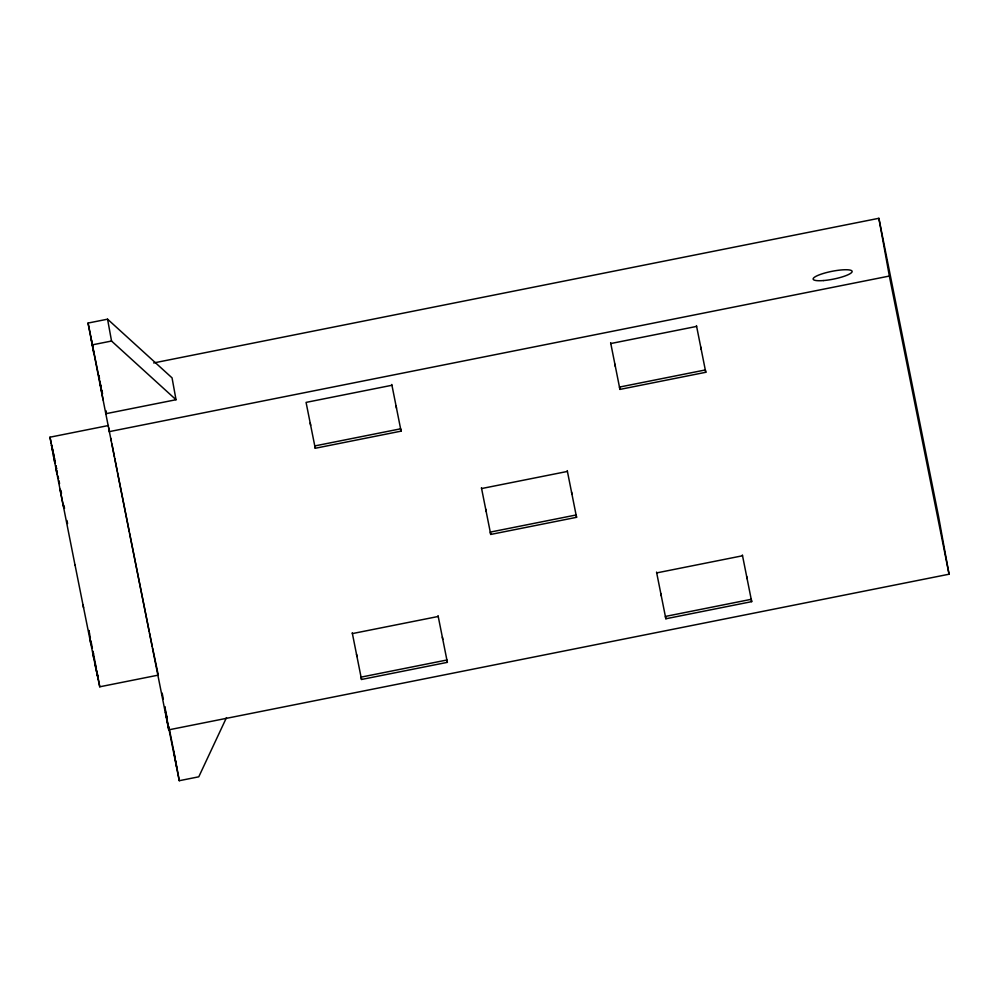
<?xml version="1.0" encoding="UTF-8"?>
<svg xmlns="http://www.w3.org/2000/svg" width="999" height="999" viewBox="0 0 999 999"><rect width="100%" height="100%" fill="white"/><g stroke="black" fill="none" stroke-linecap="round" stroke-linejoin="round"><path stroke-width="1.5" d="M226.486 717.619L198.776 776.81L179.271 780.706L165.497 711.9L168.756 729.844L949.05 574.213L938.561 516.458L878.87 218.294L153.646 362.949M105.807 413.723L88.049 323.064L107.567 319.18L172.053 377.872L176.024 399.725L105.807 413.723L168.756 729.844M92.02 344.917L111.538 341.034L176.024 399.725M54.733 462.237L49.95 437.2L108.466 425.524M109.066 431.68L889.36 276.049L878.87 218.294M391.895 385.277L306.069 402.397L315.247 448.264L401.074 431.143L400.649 428.808L314.822 445.929L315.247 448.264M610.751 343.544L696.578 326.423M619.929 389.41L705.769 372.29L705.344 369.955L619.505 387.075L619.929 389.41L610.626 342.732M481.543 488.561L567.382 471.441M490.734 534.44L576.56 517.32L576.136 514.972L490.309 532.092L490.734 534.44L481.431 487.749M352.347 633.591L438.186 616.483M656.668 572.902L742.494 555.781M95.18 664.897L99.763 686.8L158.279 675.124L152.597 648.089M361.526 679.47L447.365 662.349L446.94 660.002L361.101 677.122L361.526 679.47L352.235 632.779M665.846 618.768L751.685 601.648L751.26 599.313L665.421 616.433L665.846 618.768L656.543 572.09M49.95 437.2L51.374 443.581M52.847 450.974L51.511 444.992L52.984 453.121M96.866 673.026L98.202 679.008L96.728 670.866M51.673 445.017L54.533 459.103M53.184 452.235L55.332 462.737M54.82 460.502L55.395 463.324M55.969 466.133L56.556 468.943M92.87 653.646L96.528 671.753M149.55 633.116L152.285 646.59M55.944 465.734L56.556 468.731M56.843 470.354L57.405 473.151M57.979 475.961L58.554 478.771M90.022 639.61L94.068 659.752M149.251 631.655L129.558 533.404M58.978 480.669L59.565 483.578M60.902 490.347L61.501 493.331M63.924 505.344L64.535 508.379M83.029 604.969L91.034 644.792M889.36 276.049L949.05 574.213M696.465 325.612L705.769 372.29M742.382 554.969L751.685 601.648M567.257 470.629L576.56 517.32M391.783 384.465L401.074 431.143M438.062 615.671L447.365 662.349M99.488 378.521L98.876 375.462L99.376 378.384M101.935 390.746L102.547 393.806M105.919 410.626L106.531 413.686M88.049 323.064L101.836 391.883L99.912 381.343M162.138 693.106L163.361 699.225M164.86 706.917L167.308 719.143M168.868 726.748L175.3 758.853M66.983 520.529L67.582 523.538M75.062 565.147L83.579 607.829M129.271 531.955L117.532 472.677M75.075 565.347L55.919 468.543M114.723 458.316L117.258 471.241M88.911 630.581L90.397 638.136M90.872 640.721L92.383 648.276M93.506 654.02L92.944 651.148L96.316 668.406M88.874 630.544L89.423 633.378M60.002 489.198L63.362 506.218M111.913 443.918L114.435 456.88M53.397 455.594L57.105 474.388M110.852 438.361L111.389 441.146M95.854 666.308L96.428 669.355M96.853 671.191L99.763 686.8M108.891 427.997L109.353 430.482M746.665 576.373L747.09 578.721M700.749 347.015L701.173 349.35M660.826 593.493L661.251 595.841M614.909 364.136L615.334 366.471M571.553 492.045L571.977 494.38M485.714 509.165L486.138 511.5M442.345 637.075L442.769 639.41M396.066 405.869L396.491 408.204M356.518 654.195L356.943 656.53M310.227 422.989L310.652 425.324M107.567 319.18L111.538 341.034M175.562 760.314L179.271 780.706M173.689 751.161L176.548 766.895M164.76 706.718L165.285 709.577M165.797 712.437L167.357 721.028M99.962 382.754L103.084 399.925M90.772 336.875L93.894 354.046M823.476 280.557A19.893 3.971 -11.3 0 0 852.122 271.341A19.893 3.971 -11.3 0 0 822.239 273.801A19.893 3.971 -11.3 0 0 823.476 280.557"/></g></svg>
